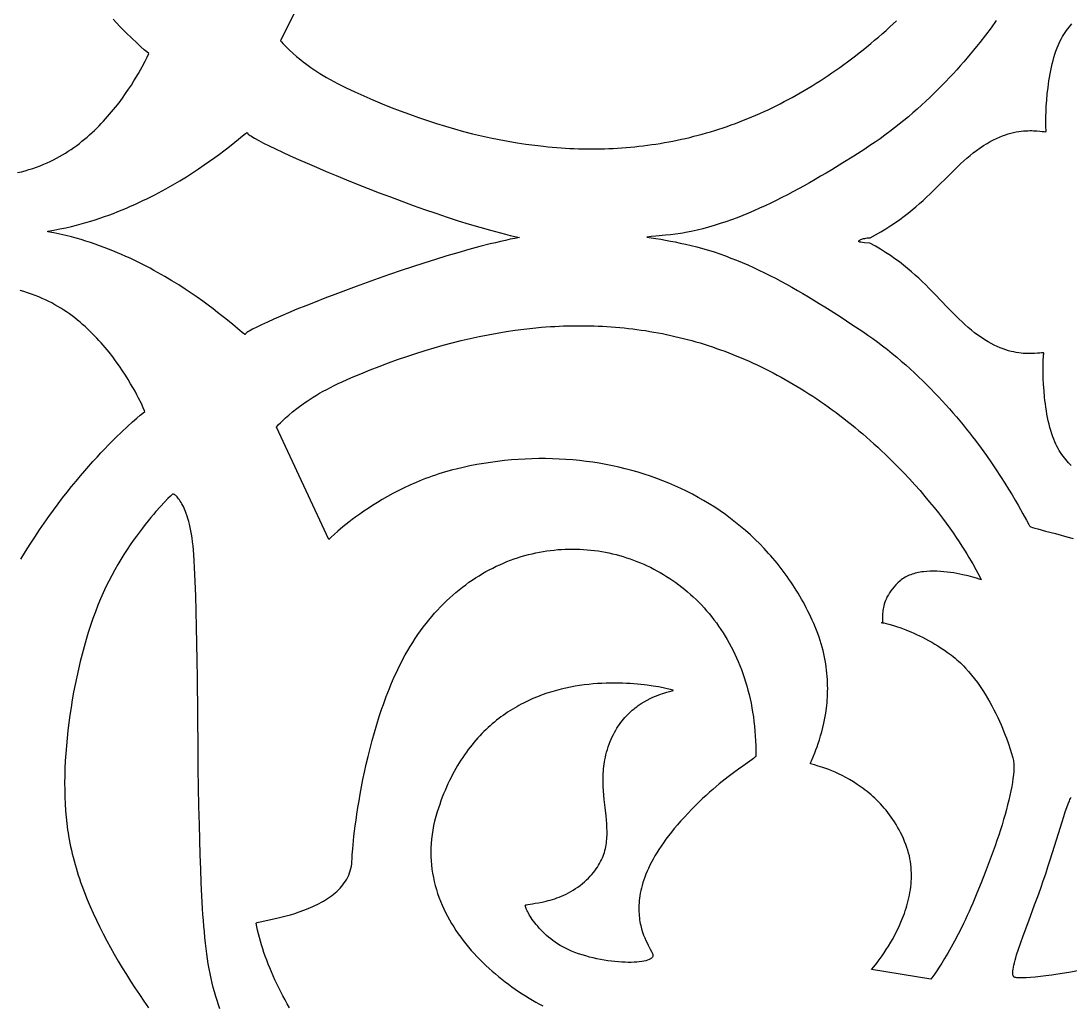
# Model space of a CAD drawing. Extents: x -332 to 348, y -263 to 352.
# Drawn here: x -92.3 to -40.7, y 7.6 to 56 of the extents above; entities that cross this region are included whole.
import ezdxf

# ---------------------------------------------------------------- set-up
doc = ezdxf.new("R2010")
doc.units = 0
doc.layers.add('LAYER_1', color=18, linetype='CONTINUOUS')
doc.layers.add('LAYER_2', color=174, linetype='CONTINUOUS')

msp = doc.modelspace()

# ---------------------------------------------------------------- linework, layer by layer
at = {"layer": 'LAYER_1'}
for points in [[(-76.803, 60.52), (-79.498, 55.046), (-79.45, 54.989), (-79.389, 54.922), (-79.305, 54.831), (-79.195, 54.719), (-79.061, 54.589), (-78.902, 54.442), (-78.717, 54.281), (-78.507, 54.108), (-78.393, 54.018), (-78.272, 53.925), (-78.145, 53.831), (-78.011, 53.735), (-77.87, 53.638), (-77.723, 53.539), (-77.57, 53.44), (-77.41, 53.341), (-77.243, 53.241), (-77.07, 53.141), (-76.89, 53.041), (-76.703, 52.943), (-76.51, 52.845), (-76.31, 52.748), (-75.86, 52.538), (-75.41, 52.336), (-74.961, 52.141), (-74.513, 51.953), (-74.065, 51.772), (-73.618, 51.599), (-73.172, 51.433), (-72.727, 51.274), (-72.282, 51.123), (-71.839, 50.98), (-71.396, 50.844), (-70.954, 50.715), (-70.512, 50.594), (-70.072, 50.481), (-69.632, 50.376), (-69.194, 50.278), (-68.756, 50.189), (-68.32, 50.107), (-67.884, 50.033), (-67.449, 49.967), (-67.015, 49.909), (-66.583, 49.86), (-66.367, 49.838), (-66.151, 49.818), (-65.935, 49.8), (-65.72, 49.785), (-65.505, 49.771), (-65.291, 49.76), (-65.076, 49.75), (-64.862, 49.743), (-64.648, 49.737), (-64.435, 49.734), (-64.222, 49.733), (-64.009, 49.734), (-63.796, 49.737), (-63.584, 49.742), (-63.371, 49.75), (-63.16, 49.759), (-62.948, 49.771), (-62.737, 49.785), (-62.526, 49.8), (-62.315, 49.818), (-62.105, 49.839), (-61.895, 49.861), (-61.685, 49.886), (-61.476, 49.912), (-61.267, 49.941), (-61.058, 49.972), (-60.85, 50.006), (-60.642, 50.041), (-60.434, 50.079), (-60.226, 50.119), (-60.019, 50.161), (-59.812, 50.205), (-59.606, 50.252), (-59.4, 50.301), (-59.194, 50.352), (-58.988, 50.405), (-58.783, 50.46), (-58.579, 50.518), (-58.374, 50.578), (-58.17, 50.641), (-57.966, 50.705), (-57.763, 50.772), (-57.56, 50.842), (-57.357, 50.913), (-57.155, 50.987), (-56.953, 51.063), (-56.751, 51.142), (-56.55, 51.222), (-56.349, 51.305), (-56.149, 51.391), (-55.949, 51.479), (-55.749, 51.569), (-55.549, 51.661), (-55.35, 51.756), (-55.152, 51.853), (-54.954, 51.953), (-54.756, 52.055), (-54.558, 52.159), (-54.361, 52.266), (-54.165, 52.375), (-53.968, 52.487), (-53.773, 52.601), (-53.577, 52.717), (-53.382, 52.836), (-53.187, 52.957), (-52.993, 53.081), (-52.799, 53.207), (-52.606, 53.336), (-52.413, 53.467), (-52.22, 53.6), (-52.028, 53.736), (-51.836, 53.874), (-51.645, 54.015), (-51.454, 54.159), (-51.263, 54.304), (-51.073, 54.453), (-50.884, 54.604), (-50.694, 54.757), (-50.506, 54.913), (-50.317, 55.071), (-50.129, 55.232), (-49.942, 55.395), (-49.755, 55.561), (-49.569, 55.73), (-49.245, 56.03)], [(-44.338, 56.039), (-44.595, 55.689), (-44.867, 55.329), (-45.154, 54.96), (-45.304, 54.773), (-45.457, 54.584), (-45.615, 54.394), (-45.776, 54.203), (-45.941, 54.011), (-46.11, 53.818), (-46.283, 53.624), (-46.46, 53.43), (-46.64, 53.235), (-46.825, 53.04), (-47.013, 52.846), (-47.205, 52.652), (-47.401, 52.458), (-47.601, 52.264), (-47.805, 52.072), (-48.012, 51.881), (-48.223, 51.69), (-48.439, 51.501), (-48.658, 51.314), (-48.88, 51.128), (-49.107, 50.945), (-49.337, 50.763), (-49.572, 50.583), (-49.81, 50.406), (-50.052, 50.232), (-50.298, 50.06), (-50.547, 49.892), (-50.8, 49.727), (-51.343, 49.381), (-51.884, 49.042), (-52.426, 48.709), (-52.697, 48.546), (-52.968, 48.385), (-53.24, 48.227), (-53.511, 48.071), (-53.783, 47.918), (-54.055, 47.768), (-54.327, 47.621), (-54.6, 47.477), (-54.873, 47.337), (-55.146, 47.2), (-55.42, 47.066), (-55.694, 46.937), (-55.969, 46.811), (-56.245, 46.69), (-56.521, 46.573), (-56.797, 46.46), (-57.075, 46.352), (-57.353, 46.249), (-57.632, 46.151), (-57.911, 46.058), (-58.192, 45.97), (-58.473, 45.888), (-58.755, 45.811), (-59.038, 45.74), (-59.323, 45.674), (-59.608, 45.615), (-59.733, 45.592), (-59.858, 45.571), (-60.105, 45.536), (-60.348, 45.508), (-60.588, 45.484), (-61.058, 45.444), (-61.288, 45.422), (-61.514, 45.397), (-61.288, 45.364), (-61.059, 45.328), (-60.827, 45.289), (-60.591, 45.247), (-60.351, 45.203), (-60.109, 45.156), (-59.863, 45.106), (-59.615, 45.052), (-59.331, 44.987), (-59.048, 44.915), (-58.766, 44.838), (-58.486, 44.755), (-58.206, 44.667), (-57.928, 44.573), (-57.65, 44.473), (-57.374, 44.369), (-57.098, 44.26), (-56.823, 44.146), (-56.549, 44.028), (-56.275, 43.905), (-56.003, 43.777), (-55.73, 43.646), (-55.459, 43.51), (-55.188, 43.371), (-54.918, 43.228), (-54.648, 43.082), (-54.379, 42.932), (-54.11, 42.779), (-53.841, 42.623), (-53.573, 42.464), (-53.305, 42.302), (-53.037, 42.138), (-52.769, 41.971), (-52.502, 41.803), (-51.968, 41.459), (-51.433, 41.107), (-50.899, 40.75), (-50.649, 40.579), (-50.404, 40.405), (-50.162, 40.228), (-49.924, 40.049), (-49.689, 39.866), (-49.459, 39.682), (-49.233, 39.495), (-49.01, 39.306), (-48.791, 39.116), (-48.576, 38.924), (-48.365, 38.73), (-48.158, 38.535), (-47.955, 38.339), (-47.755, 38.142), (-47.56, 37.945), (-47.368, 37.747), (-47.18, 37.548), (-46.996, 37.35), (-46.816, 37.151), (-46.64, 36.953), (-46.467, 36.755), (-46.299, 36.557), (-46.134, 36.36), (-45.973, 36.164), (-45.816, 35.97), (-45.663, 35.776), (-45.514, 35.584), (-45.368, 35.394), (-45.089, 35.019), (-44.825, 34.653), (-44.576, 34.297), (-44.343, 33.953), (-44.125, 33.622), (-43.922, 33.306), (-43.735, 33.005), (-43.563, 32.723), (-43.406, 32.459), (-43.265, 32.216), (-43.028, 31.797), (-42.853, 31.477), (-42.739, 31.268), (-42.704, 31.209), (-42.685, 31.182), (-42.669, 31.171), (-42.643, 31.159), (-42.563, 31.129), (-42.449, 31.093), (-42.301, 31.051), (-41.919, 30.947), (-41.435, 30.819), (-40.868, 30.666), (-40.56, 30.58)], [(-40.661, 34.167), (-40.727, 34.233), (-40.793, 34.304), (-40.859, 34.378), (-40.926, 34.456), (-40.992, 34.539), (-41.057, 34.625), (-41.121, 34.715), (-41.184, 34.809), (-41.246, 34.907), (-41.305, 35.009), (-41.363, 35.115), (-41.418, 35.225), (-41.47, 35.338), (-41.519, 35.456), (-41.564, 35.577), (-41.615, 35.728), (-41.662, 35.883), (-41.706, 36.041), (-41.747, 36.202), (-41.784, 36.365), (-41.818, 36.53), (-41.85, 36.696), (-41.878, 36.862), (-41.904, 37.029), (-41.927, 37.195), (-41.947, 37.36), (-41.965, 37.524), (-41.994, 37.845), (-42.016, 38.153), (-42.03, 38.445), (-42.037, 38.717), (-42.04, 38.963), (-42.037, 39.18), (-42.032, 39.364), (-42.024, 39.511), (-42.014, 39.616), (-42.009, 39.651), (-42.004, 39.674), (-42.003, 39.686), (-42.01, 39.695), (-42.025, 39.7), (-42.046, 39.703), (-42.111, 39.702), (-42.202, 39.694), (-42.319, 39.684), (-42.46, 39.674), (-42.623, 39.668), (-42.713, 39.668), (-42.809, 39.669), (-42.909, 39.674), (-43.014, 39.681), (-43.123, 39.692), (-43.237, 39.707), (-43.356, 39.726), (-43.478, 39.75), (-43.605, 39.779), (-43.736, 39.814), (-43.87, 39.854), (-44.007, 39.901), (-44.148, 39.955), (-44.292, 40.016), (-44.439, 40.084), (-44.589, 40.161), (-44.741, 40.246), (-44.896, 40.34), (-45.071, 40.454), (-45.24, 40.573), (-45.403, 40.696), (-45.563, 40.823), (-45.718, 40.954), (-45.871, 41.088), (-46.02, 41.225), (-46.167, 41.365), (-46.313, 41.508), (-46.457, 41.654), (-46.746, 41.953), (-47.336, 42.572), (-47.646, 42.889), (-47.808, 43.049), (-47.974, 43.21), (-48.145, 43.371), (-48.322, 43.532), (-48.506, 43.693), (-48.697, 43.853), (-48.896, 44.013), (-49.102, 44.173), (-49.318, 44.331), (-49.543, 44.489), (-49.777, 44.645), (-50.023, 44.799), (-50.279, 44.952), (-50.547, 45.103), (-50.807, 45.123), (-50.908, 45.133), (-50.988, 45.144), (-51.047, 45.154), (-51.084, 45.165), (-51.094, 45.17), (-51.098, 45.175), (-51.096, 45.18), (-51.088, 45.186), (-51.096, 45.192), (-51.098, 45.201), (-51.094, 45.212), (-51.084, 45.224), (-51.068, 45.237), (-51.046, 45.251), (-51.019, 45.266), (-50.987, 45.281), (-50.949, 45.295), (-50.906, 45.309), (-50.858, 45.323), (-50.805, 45.335), (-50.747, 45.346), (-50.684, 45.355), (-50.616, 45.362), (-50.544, 45.367), (-50.273, 45.512), (-50.013, 45.659), (-49.765, 45.808), (-49.527, 45.959), (-49.298, 46.111), (-49.08, 46.265), (-48.869, 46.42), (-48.668, 46.576), (-48.473, 46.732), (-48.286, 46.889), (-48.105, 47.046), (-47.93, 47.203), (-47.761, 47.36), (-47.596, 47.516), (-47.278, 47.827), (-46.675, 48.433), (-46.38, 48.725), (-46.232, 48.868), (-46.084, 49.008), (-45.933, 49.145), (-45.781, 49.278), (-45.626, 49.409), (-45.468, 49.536), (-45.305, 49.659), (-45.139, 49.779), (-44.967, 49.894), (-44.79, 50.005), (-44.633, 50.095), (-44.479, 50.177), (-44.328, 50.25), (-44.18, 50.316), (-44.034, 50.373), (-43.892, 50.424), (-43.754, 50.468), (-43.619, 50.506), (-43.488, 50.537), (-43.361, 50.564), (-43.237, 50.585), (-43.119, 50.601), (-43.004, 50.614), (-42.894, 50.622), (-42.789, 50.627), (-42.689, 50.629), (-42.594, 50.629), (-42.504, 50.627), (-42.34, 50.617), (-42.2, 50.604), (-42.083, 50.592), (-41.992, 50.582), (-41.927, 50.579), (-41.906, 50.581), (-41.891, 50.586), (-41.884, 50.595), (-41.884, 50.607), (-41.889, 50.63), (-41.893, 50.666), (-41.9, 50.771), (-41.905, 50.917), (-41.907, 51.101), (-41.904, 51.319), (-41.897, 51.565), (-41.883, 51.836), (-41.863, 52.128), (-41.835, 52.436), (-41.798, 52.756), (-41.777, 52.919), (-41.753, 53.084), (-41.726, 53.25), (-41.697, 53.416), (-41.665, 53.581), (-41.63, 53.747), (-41.592, 53.911), (-41.551, 54.073), (-41.507, 54.233), (-41.46, 54.39), (-41.409, 54.544), (-41.355, 54.694), (-41.307, 54.814), (-41.256, 54.931), (-41.201, 55.043), (-41.144, 55.152), (-41.084, 55.256), (-41.022, 55.357), (-40.959, 55.453), (-40.894, 55.546), (-40.828, 55.635), (-40.76, 55.72), (-40.693, 55.8), (-40.624, 55.877)], [(-82.478, 7.456), (-82.553, 7.657), (-82.623, 7.863), (-82.689, 8.073), (-82.752, 8.287), (-82.81, 8.506), (-82.865, 8.729), (-82.917, 8.957), (-82.965, 9.19), (-83.01, 9.427), (-83.052, 9.67), (-83.09, 9.918), (-83.127, 10.171), (-83.16, 10.429), (-83.191, 10.693), (-83.22, 10.962), (-83.246, 11.237), (-83.271, 11.518), (-83.293, 11.804), (-83.314, 12.097), (-83.333, 12.396), (-83.367, 13.013), (-83.396, 13.656), (-83.421, 14.326), (-83.444, 15.024), (-83.486, 16.507), (-83.509, 17.42), (-83.527, 18.336), (-83.542, 19.252), (-83.553, 20.166), (-83.589, 23.732), (-83.598, 24.585), (-83.61, 25.417), (-83.624, 26.225), (-83.641, 27.006), (-83.663, 27.756), (-83.69, 28.473), (-83.722, 29.152), (-83.741, 29.478), (-83.761, 29.792), (-83.778, 30.012), (-83.799, 30.222), (-83.822, 30.421), (-83.849, 30.611), (-83.878, 30.791), (-83.909, 30.962), (-83.943, 31.124), (-83.978, 31.277), (-84.015, 31.421), (-84.054, 31.557), (-84.094, 31.684), (-84.135, 31.803), (-84.176, 31.914), (-84.219, 32.017), (-84.261, 32.113), (-84.304, 32.201), (-84.346, 32.282), (-84.388, 32.356), (-84.43, 32.423), (-84.47, 32.483), (-84.51, 32.537), (-84.548, 32.585), (-84.584, 32.626), (-84.619, 32.662), (-84.652, 32.692), (-84.683, 32.717), (-84.711, 32.736), (-84.736, 32.75), (-84.759, 32.76), (-84.778, 32.764), (-84.794, 32.764), (-84.806, 32.76), (-84.91, 32.661), (-85.032, 32.54), (-85.195, 32.372), (-85.392, 32.16), (-85.621, 31.905), (-85.744, 31.762), (-85.874, 31.608), (-86.009, 31.445), (-86.148, 31.272), (-86.291, 31.088), (-86.437, 30.896), (-86.586, 30.694), (-86.737, 30.483), (-86.889, 30.263), (-87.042, 30.034), (-87.195, 29.797), (-87.347, 29.551), (-87.499, 29.297), (-87.648, 29.035), (-87.795, 28.765), (-87.939, 28.487), (-88.08, 28.202), (-88.216, 27.91), (-88.348, 27.61), (-88.473, 27.303), (-88.598, 26.979), (-88.718, 26.648), (-88.834, 26.309), (-88.946, 25.963), (-89.053, 25.612), (-89.155, 25.255), (-89.252, 24.894), (-89.345, 24.528), (-89.433, 24.158), (-89.516, 23.785), (-89.594, 23.41), (-89.666, 23.033), (-89.734, 22.654), (-89.796, 22.275), (-89.853, 21.895), (-89.904, 21.516), (-89.95, 21.137), (-89.99, 20.76), (-90.024, 20.385), (-90.053, 20.013), (-90.076, 19.644), (-90.093, 19.279), (-90.104, 18.918), (-90.108, 18.562), (-90.107, 18.211), (-90.099, 17.867), (-90.085, 17.529), (-90.065, 17.199), (-90.037, 16.876), (-90.004, 16.562), (-89.964, 16.256), (-89.941, 16.107), (-89.916, 15.961), (-89.884, 15.784), (-89.85, 15.608), (-89.813, 15.432), (-89.774, 15.257), (-89.733, 15.082), (-89.689, 14.907), (-89.643, 14.733), (-89.595, 14.559), (-89.545, 14.385), (-89.493, 14.211), (-89.438, 14.038), (-89.381, 13.866), (-89.323, 13.693), (-89.262, 13.521), (-89.135, 13.178), (-88.999, 12.836), (-88.857, 12.495), (-88.707, 12.156), (-88.55, 11.817), (-88.387, 11.48), (-88.217, 11.143), (-88.041, 10.808), (-87.859, 10.474), (-87.671, 10.14), (-87.478, 9.808), (-87.279, 9.476), (-87.076, 9.146), (-86.868, 8.816), (-86.656, 8.487), (-86.439, 8.159), (-86.218, 7.831), (-85.994, 7.505)], [(-79.059, 7.514), (-79.171, 7.712), (-79.28, 7.909), (-79.386, 8.106), (-79.488, 8.302), (-79.587, 8.498), (-79.683, 8.694), (-79.775, 8.889), (-79.864, 9.084), (-79.949, 9.277), (-80.03, 9.47), (-80.107, 9.662), (-80.181, 9.852), (-80.251, 10.041), (-80.317, 10.229), (-80.379, 10.416), (-80.437, 10.601), (-80.491, 10.784), (-80.541, 10.965), (-80.587, 11.145), (-80.629, 11.323), (-80.666, 11.498), (-80.699, 11.672), (-80.697, 11.678), (-80.688, 11.685), (-80.651, 11.701), (-80.589, 11.718), (-80.505, 11.738), (-79.977, 11.848), (-79.623, 11.928), (-79.429, 11.975), (-79.227, 12.028), (-79.017, 12.087), (-78.802, 12.152), (-78.584, 12.223), (-78.363, 12.302), (-78.143, 12.388), (-78.033, 12.434), (-77.924, 12.482), (-77.816, 12.532), (-77.708, 12.584), (-77.602, 12.639), (-77.498, 12.695), (-77.395, 12.754), (-77.294, 12.815), (-77.195, 12.878), (-77.098, 12.944), (-77.004, 13.012), (-76.913, 13.083), (-76.825, 13.156), (-76.739, 13.232), (-76.658, 13.31), (-76.58, 13.391), (-76.505, 13.475), (-76.435, 13.561), (-76.369, 13.651), (-76.308, 13.743), (-76.251, 13.838), (-76.199, 13.936), (-76.153, 14.037), (-76.111, 14.142), (-76.076, 14.249), (-76.046, 14.36), (-76.022, 14.473), (-76.004, 14.59), (-75.992, 14.71), (-75.988, 14.834), (-75.985, 14.916), (-75.98, 15.026), (-75.958, 15.322), (-75.92, 15.712), (-75.895, 15.94), (-75.866, 16.187), (-75.832, 16.453), (-75.793, 16.736), (-75.75, 17.036), (-75.701, 17.35), (-75.647, 17.678), (-75.588, 18.018), (-75.523, 18.37), (-75.452, 18.731), (-75.375, 19.101), (-75.291, 19.479), (-75.202, 19.863), (-75.106, 20.252), (-75.003, 20.644), (-74.893, 21.04), (-74.776, 21.436), (-74.652, 21.833), (-74.52, 22.228), (-74.452, 22.425), (-74.381, 22.621), (-74.308, 22.816), (-74.234, 23.01), (-74.157, 23.203), (-74.079, 23.395), (-73.998, 23.585), (-73.915, 23.773), (-73.83, 23.96), (-73.743, 24.144), (-73.654, 24.327), (-73.563, 24.507), (-73.47, 24.684), (-73.374, 24.859), (-73.256, 25.067), (-73.134, 25.271), (-73.011, 25.47), (-72.884, 25.665), (-72.756, 25.855), (-72.624, 26.041), (-72.491, 26.223), (-72.355, 26.4), (-72.217, 26.573), (-72.077, 26.741), (-71.935, 26.905), (-71.79, 27.065), (-71.644, 27.22), (-71.495, 27.371), (-71.345, 27.518), (-71.193, 27.661), (-71.039, 27.799), (-70.884, 27.933), (-70.727, 28.063), (-70.568, 28.188), (-70.407, 28.309), (-70.245, 28.427), (-70.082, 28.539), (-69.917, 28.648), (-69.751, 28.753), (-69.584, 28.853), (-69.416, 28.95), (-69.246, 29.042), (-69.075, 29.13), (-68.903, 29.214), (-68.731, 29.294), (-68.557, 29.37), (-68.382, 29.442), (-68.207, 29.51), (-68.031, 29.574), (-67.854, 29.634), (-67.676, 29.689), (-67.498, 29.741), (-67.319, 29.789), (-67.14, 29.833), (-66.961, 29.873), (-66.781, 29.909), (-66.601, 29.942), (-66.42, 29.97), (-66.24, 29.994), (-66.059, 30.015), (-65.878, 30.032), (-65.697, 30.045), (-65.516, 30.054), (-65.335, 30.059), (-65.155, 30.061), (-64.974, 30.058), (-64.794, 30.052), (-64.614, 30.043), (-64.435, 30.029), (-64.256, 30.012), (-64.077, 29.991), (-63.899, 29.966), (-63.721, 29.938), (-63.545, 29.906), (-63.369, 29.87), (-63.193, 29.831), (-63.019, 29.788), (-62.845, 29.742), (-62.672, 29.692), (-62.501, 29.638), (-62.33, 29.581), (-62.161, 29.52), (-61.992, 29.456), (-61.825, 29.388), (-61.659, 29.316), (-61.495, 29.241), (-61.332, 29.163), (-61.17, 29.081), (-61.01, 28.996), (-60.851, 28.907), (-60.694, 28.815), (-60.539, 28.72), (-60.385, 28.621), (-60.233, 28.518), (-60.083, 28.413), (-59.935, 28.303), (-59.789, 28.191), (-59.645, 28.075), (-59.503, 27.956), (-59.363, 27.834), (-59.225, 27.708), (-59.09, 27.579), (-58.957, 27.447), (-58.826, 27.312), (-58.697, 27.173), (-58.571, 27.031), (-58.448, 26.886), (-58.327, 26.738), (-58.209, 26.586), (-58.093, 26.432), (-57.98, 26.274), (-57.87, 26.113), (-57.763, 25.949), (-57.659, 25.782), (-57.558, 25.612), (-57.46, 25.438), (-57.365, 25.262), (-57.273, 25.082), (-57.184, 24.9), (-57.098, 24.714), (-57.016, 24.526), (-56.937, 24.335), (-56.862, 24.14), (-56.79, 23.943), (-56.721, 23.742), (-56.657, 23.539), (-56.596, 23.333), (-56.538, 23.123), (-56.484, 22.911), (-56.435, 22.696), (-56.389, 22.479), (-56.347, 22.258), (-56.309, 22.035), (-56.275, 21.808), (-56.245, 21.579), (-56.219, 21.347), (-56.198, 21.112), (-56.18, 20.875), (-56.167, 20.635), (-56.159, 20.392), (-56.155, 20.146), (-56.155, 19.897), (-56.157, 19.888), (-56.161, 19.878), (-56.175, 19.854), (-56.199, 19.827), (-56.233, 19.796), (-56.275, 19.761), (-56.326, 19.721), (-56.452, 19.629), (-56.797, 19.387), (-57.012, 19.234), (-57.253, 19.059), (-57.516, 18.859), (-57.801, 18.634), (-57.951, 18.512), (-58.106, 18.383), (-58.265, 18.247), (-58.428, 18.103), (-58.594, 17.953), (-58.765, 17.795), (-58.938, 17.629), (-59.115, 17.455), (-59.295, 17.274), (-59.477, 17.084), (-59.661, 16.886), (-59.848, 16.68), (-60.007, 16.498), (-60.159, 16.318), (-60.303, 16.141), (-60.439, 15.967), (-60.568, 15.795), (-60.69, 15.626), (-60.805, 15.46), (-60.913, 15.296), (-61.015, 15.134), (-61.11, 14.976), (-61.198, 14.819), (-61.281, 14.666), (-61.357, 14.515), (-61.428, 14.366), (-61.493, 14.22), (-61.552, 14.077), (-61.606, 13.936), (-61.655, 13.798), (-61.699, 13.662), (-61.738, 13.529), (-61.773, 13.399), (-61.803, 13.271), (-61.829, 13.145), (-61.85, 13.022), (-61.868, 12.902), (-61.881, 12.784), (-61.891, 12.668), (-61.898, 12.555), (-61.901, 12.445), (-61.901, 12.337), (-61.898, 12.231), (-61.892, 12.128), (-61.884, 12.028), (-61.873, 11.93), (-61.86, 11.834), (-61.845, 11.741), (-61.827, 11.651), (-61.808, 11.563), (-61.787, 11.477), (-61.765, 11.394), (-61.716, 11.235), (-61.664, 11.086), (-61.609, 10.946), (-61.552, 10.816), (-61.496, 10.696), (-61.441, 10.586), (-61.341, 10.393), (-61.262, 10.239), (-61.234, 10.176), (-61.216, 10.123), (-61.211, 10.098), (-61.21, 10.074), (-61.213, 10.051), (-61.219, 10.028), (-61.229, 10.007), (-61.243, 9.986), (-61.26, 9.966), (-61.28, 9.947), (-61.304, 9.928), (-61.331, 9.911), (-61.361, 9.894), (-61.394, 9.878), (-61.47, 9.849), (-61.556, 9.823), (-61.654, 9.801), (-61.761, 9.782), (-61.878, 9.767), (-62.003, 9.756), (-62.137, 9.748), (-62.278, 9.744), (-62.426, 9.743), (-62.58, 9.747), (-62.74, 9.755), (-62.905, 9.766), (-63.074, 9.782), (-63.247, 9.801), (-63.423, 9.825), (-63.601, 9.853), (-63.781, 9.885), (-63.962, 9.921), (-64.144, 9.962), (-64.325, 10.007), (-64.506, 10.057), (-64.685, 10.111), (-64.863, 10.169), (-65.037, 10.232), (-65.209, 10.3), (-65.376, 10.373), (-65.511, 10.437), (-65.642, 10.506), (-65.768, 10.579), (-65.89, 10.654), (-66.008, 10.734), (-66.121, 10.815), (-66.23, 10.899), (-66.335, 10.985), (-66.435, 11.072), (-66.531, 11.161), (-66.622, 11.25), (-66.709, 11.339), (-66.791, 11.428), (-66.869, 11.516), (-66.942, 11.604), (-67.01, 11.69), (-67.074, 11.775), (-67.134, 11.857), (-67.189, 11.937), (-67.239, 12.014), (-67.284, 12.088), (-67.325, 12.157), (-67.361, 12.223), (-67.392, 12.284), (-67.418, 12.341), (-67.44, 12.391), (-67.456, 12.437), (-67.468, 12.476), (-67.475, 12.508), (-67.477, 12.534), (-67.475, 12.552), (-67.471, 12.558), (-67.467, 12.562), (-67.449, 12.571), (-67.423, 12.579), (-67.351, 12.594), (-67.132, 12.628), (-66.989, 12.65), (-66.827, 12.677), (-66.648, 12.711), (-66.455, 12.754), (-66.354, 12.78), (-66.25, 12.808), (-66.144, 12.839), (-66.035, 12.874), (-65.925, 12.912), (-65.813, 12.954), (-65.7, 12.999), (-65.585, 13.049), (-65.471, 13.103), (-65.355, 13.162), (-65.24, 13.225), (-65.125, 13.293), (-65.01, 13.367), (-64.896, 13.445), (-64.783, 13.53), (-64.671, 13.62), (-64.568, 13.709), (-64.47, 13.798), (-64.378, 13.887), (-64.292, 13.977), (-64.21, 14.066), (-64.134, 14.156), (-64.063, 14.246), (-63.996, 14.336), (-63.935, 14.426), (-63.877, 14.516), (-63.825, 14.606), (-63.776, 14.696), (-63.732, 14.787), (-63.691, 14.878), (-63.655, 14.969), (-63.622, 15.06), (-63.592, 15.152), (-63.566, 15.244), (-63.544, 15.336), (-63.524, 15.428), (-63.507, 15.521), (-63.493, 15.613), (-63.482, 15.707), (-63.473, 15.8), (-63.467, 15.894), (-63.463, 15.988), (-63.46, 16.178), (-63.465, 16.368), (-63.476, 16.561), (-63.492, 16.755), (-63.511, 16.951), (-63.557, 17.349), (-63.603, 17.756), (-63.623, 17.962), (-63.64, 18.171), (-63.652, 18.382), (-63.659, 18.596), (-63.66, 18.813), (-63.657, 18.922), (-63.652, 19.033), (-63.644, 19.143), (-63.635, 19.255), (-63.623, 19.367), (-63.608, 19.48), (-63.59, 19.594), (-63.569, 19.708), (-63.545, 19.824), (-63.518, 19.94), (-63.481, 20.079), (-63.442, 20.214), (-63.399, 20.345), (-63.354, 20.472), (-63.307, 20.595), (-63.257, 20.714), (-63.205, 20.829), (-63.15, 20.94), (-63.094, 21.047), (-63.035, 21.151), (-62.975, 21.251), (-62.913, 21.348), (-62.849, 21.441), (-62.784, 21.531), (-62.718, 21.617), (-62.65, 21.7), (-62.581, 21.78), (-62.511, 21.857), (-62.44, 21.931), (-62.369, 22.001), (-62.297, 22.069), (-62.224, 22.134), (-62.15, 22.196), (-62.077, 22.255), (-62.003, 22.311), (-61.929, 22.365), (-61.782, 22.466), (-61.636, 22.556), (-61.491, 22.638), (-61.35, 22.711), (-61.212, 22.775), (-61.08, 22.832), (-60.953, 22.882), (-60.833, 22.926), (-60.72, 22.964), (-60.522, 23.023), (-60.259, 23.094), (-60.226, 23.104), (-60.209, 23.113), (-60.206, 23.117), (-60.207, 23.121), (-60.223, 23.128), (-60.346, 23.159), (-60.507, 23.197), (-60.704, 23.239), (-60.934, 23.283), (-61.196, 23.326), (-61.487, 23.368), (-61.642, 23.387), (-61.804, 23.405), (-61.972, 23.421), (-62.146, 23.436), (-62.326, 23.449), (-62.51, 23.459), (-62.7, 23.467), (-62.894, 23.472), (-63.093, 23.474), (-63.296, 23.473), (-63.503, 23.468), (-63.713, 23.46), (-63.927, 23.447), (-64.144, 23.43), (-64.363, 23.409), (-64.585, 23.383), (-64.809, 23.352), (-65.035, 23.315), (-65.262, 23.273), (-65.491, 23.225), (-65.721, 23.172), (-65.951, 23.111), (-66.182, 23.045), (-66.413, 22.971), (-66.644, 22.891), (-66.875, 22.803), (-67.105, 22.708), (-67.334, 22.605), (-67.562, 22.493), (-67.675, 22.435), (-67.788, 22.374), (-67.901, 22.311), (-68.013, 22.246), (-68.124, 22.179), (-68.235, 22.109), (-68.345, 22.037), (-68.455, 21.963), (-68.564, 21.887), (-68.672, 21.808), (-68.78, 21.727), (-68.887, 21.643), (-68.993, 21.557), (-69.098, 21.469), (-69.202, 21.378), (-69.305, 21.284), (-69.408, 21.188), (-69.509, 21.089), (-69.61, 20.988), (-69.709, 20.884), (-69.807, 20.777), (-69.904, 20.668), (-70, 20.556), (-70.095, 20.441), (-70.189, 20.323), (-70.281, 20.202), (-70.372, 20.078), (-70.462, 19.952), (-70.55, 19.822), (-70.637, 19.69), (-70.722, 19.555), (-70.806, 19.416), (-70.889, 19.274), (-70.969, 19.13), (-71.049, 18.982), (-71.126, 18.831), (-71.202, 18.677), (-71.277, 18.519), (-71.349, 18.359), (-71.42, 18.195), (-71.489, 18.027), (-71.557, 17.857), (-71.622, 17.683), (-71.685, 17.505), (-71.747, 17.324), (-71.806, 17.14), (-71.873, 16.914), (-71.932, 16.689), (-71.982, 16.466), (-72.025, 16.244), (-72.059, 16.024), (-72.085, 15.806), (-72.104, 15.59), (-72.115, 15.375), (-72.119, 15.161), (-72.116, 14.95), (-72.106, 14.741), (-72.088, 14.533), (-72.064, 14.327), (-72.033, 14.123), (-71.996, 13.921), (-71.953, 13.721), (-71.903, 13.523), (-71.848, 13.327), (-71.786, 13.133), (-71.719, 12.941), (-71.646, 12.751), (-71.568, 12.563), (-71.485, 12.378), (-71.397, 12.194), (-71.303, 12.013), (-71.205, 11.835), (-71.102, 11.658), (-70.995, 11.484), (-70.883, 11.313), (-70.768, 11.143), (-70.648, 10.976), (-70.524, 10.812), (-70.396, 10.65), (-70.265, 10.491), (-70.131, 10.334), (-69.993, 10.18), (-69.852, 10.028), (-69.708, 9.879), (-69.562, 9.733), (-69.412, 9.59), (-69.26, 9.449), (-69.106, 9.311), (-68.95, 9.176), (-68.791, 9.044), (-68.631, 8.915), (-68.468, 8.788), (-68.304, 8.665), (-68.139, 8.544), (-67.972, 8.427), (-67.805, 8.312), (-67.636, 8.201), (-67.466, 8.093), (-67.296, 7.988), (-67.125, 7.886), (-66.953, 7.787), (-66.782, 7.692), (-66.61, 7.599)], [(-40.352, 9.331), (-40.677, 9.266), (-40.997, 9.208), (-41.31, 9.157), (-41.611, 9.113), (-41.9, 9.075), (-42.172, 9.044), (-42.427, 9.019), (-42.66, 9.001), (-42.87, 8.989), (-43.054, 8.983), (-43.21, 8.983), (-43.334, 8.99), (-43.384, 8.995), (-43.424, 9.002), (-43.443, 9.008), (-43.46, 9.016), (-43.475, 9.028), (-43.488, 9.042), (-43.5, 9.059), (-43.509, 9.078), (-43.517, 9.1), (-43.524, 9.125), (-43.531, 9.183), (-43.532, 9.25), (-43.527, 9.327), (-43.516, 9.413), (-43.499, 9.509), (-43.477, 9.613), (-43.45, 9.725), (-43.418, 9.845), (-43.381, 9.973), (-43.34, 10.108), (-43.246, 10.398), (-43.137, 10.714), (-43.017, 11.052), (-42.748, 11.784), (-42.455, 12.574), (-42.304, 12.983), (-42.154, 13.399), (-42.033, 13.746), (-41.914, 14.095), (-41.8, 14.443), (-41.689, 14.787), (-41.478, 15.457), (-41.284, 16.085), (-41.107, 16.653), (-41.026, 16.908), (-40.949, 17.142), (-40.877, 17.35), (-40.811, 17.532), (-40.749, 17.685), (-40.72, 17.75), (-40.693, 17.806), (-40.678, 17.833), (-40.661, 17.857)]]:
    msp.add_lwpolyline(points, dxfattribs=at)
for points in [[(-90.927, 45.655), (-90.939, 45.696), (-90.641, 45.743), (-90.346, 45.796), (-90.055, 45.856), (-89.768, 45.922), (-89.53, 45.981), (-89.294, 46.044), (-89.061, 46.11), (-88.83, 46.179), (-88.602, 46.251), (-88.376, 46.326), (-88.153, 46.403), (-87.932, 46.482), (-87.713, 46.564), (-87.498, 46.648), (-87.285, 46.733), (-87.075, 46.821), (-86.868, 46.911), (-86.663, 47.002), (-86.462, 47.094), (-86.263, 47.188), (-86.068, 47.283), (-85.875, 47.379), (-85.686, 47.476), (-85.499, 47.573), (-85.137, 47.77), (-84.787, 47.969), (-84.45, 48.167), (-84.128, 48.365), (-83.82, 48.561), (-83.527, 48.754), (-83.248, 48.943), (-82.985, 49.126), (-82.738, 49.304), (-82.507, 49.474), (-82.293, 49.635), (-82.095, 49.787), (-81.752, 50.057), (-81.287, 50.433), (-81.219, 50.487), (-81.171, 50.522), (-81.143, 50.537), (-81.136, 50.538), (-81.135, 50.532), (-81.135, 50.524), (-81.132, 50.515), (-81.117, 50.492), (-81.089, 50.464), (-81.049, 50.432), (-80.997, 50.395), (-80.934, 50.354), (-80.86, 50.308), (-80.776, 50.259), (-80.575, 50.148), (-80.334, 50.022), (-80.057, 49.883), (-79.744, 49.732), (-79.398, 49.569), (-79.022, 49.397), (-78.618, 49.215), (-78.188, 49.026), (-77.735, 48.83), (-77.261, 48.628), (-76.768, 48.422), (-76.258, 48.214), (-75.735, 48.003), (-75.199, 47.791), (-74.654, 47.579), (-74.102, 47.369), (-73.545, 47.162), (-72.986, 46.958), (-72.426, 46.759), (-71.868, 46.566), (-71.315, 46.381), (-70.769, 46.204), (-70.232, 46.036), (-69.706, 45.879), (-69.193, 45.734), (-68.943, 45.666), (-68.697, 45.602), (-68.456, 45.541), (-68.22, 45.483), (-67.988, 45.43), (-67.763, 45.381), (-67.989, 45.336), (-68.222, 45.288), (-68.459, 45.236), (-68.702, 45.181), (-68.949, 45.122), (-69.201, 45.061), (-69.716, 44.928), (-70.245, 44.785), (-70.786, 44.631), (-71.336, 44.468), (-71.893, 44.298), (-72.455, 44.12), (-73.019, 43.937), (-73.583, 43.749), (-74.144, 43.558), (-74.701, 43.364), (-75.25, 43.168), (-75.79, 42.972), (-76.318, 42.776), (-76.832, 42.583), (-77.329, 42.392), (-77.808, 42.205), (-78.265, 42.022), (-78.699, 41.846), (-79.107, 41.677), (-79.486, 41.516), (-79.835, 41.364), (-80.151, 41.222), (-80.432, 41.092), (-80.675, 40.974), (-80.878, 40.87), (-80.964, 40.823), (-81.039, 40.78), (-81.103, 40.74), (-81.155, 40.705), (-81.196, 40.674), (-81.224, 40.648), (-81.24, 40.625), (-81.244, 40.616), (-81.244, 40.608), (-81.245, 40.603), (-81.251, 40.603), (-81.279, 40.619), (-81.326, 40.655), (-81.393, 40.71), (-81.85, 41.097), (-82.187, 41.374), (-82.381, 41.53), (-82.592, 41.696), (-82.819, 41.871), (-83.063, 42.054), (-83.322, 42.243), (-83.596, 42.438), (-83.885, 42.637), (-84.189, 42.84), (-84.507, 43.045), (-84.838, 43.251), (-85.184, 43.457), (-85.542, 43.662), (-85.726, 43.763), (-85.914, 43.864), (-86.104, 43.964), (-86.297, 44.064), (-86.494, 44.162), (-86.693, 44.259), (-86.896, 44.354), (-87.101, 44.448), (-87.309, 44.54), (-87.52, 44.631), (-87.734, 44.719), (-87.95, 44.806), (-88.169, 44.89), (-88.391, 44.972), (-88.615, 45.051), (-88.842, 45.128), (-89.071, 45.202), (-89.303, 45.273), (-89.537, 45.341), (-89.773, 45.406), (-90.056, 45.477), (-90.342, 45.543), (-90.633, 45.602)], [(-49.798, 34.72), (-49.481, 34.414), (-49.177, 34.11), (-48.886, 33.81), (-48.607, 33.513), (-48.34, 33.221), (-48.086, 32.933), (-47.843, 32.651), (-47.613, 32.374), (-47.393, 32.103), (-47.185, 31.838), (-46.988, 31.581), (-46.802, 31.331), (-46.627, 31.088), (-46.462, 30.854), (-46.308, 30.629), (-46.164, 30.412), (-46.029, 30.205), (-45.905, 30.009), (-45.79, 29.822), (-45.684, 29.647), (-45.5, 29.33), (-45.35, 29.062), (-45.15, 28.688), (-45.095, 28.588), (-45.079, 28.562), (-45.07, 28.551), (-45.173, 28.585), (-45.311, 28.628), (-45.497, 28.681), (-45.724, 28.74), (-45.987, 28.801), (-46.129, 28.831), (-46.278, 28.859), (-46.432, 28.886), (-46.591, 28.91), (-46.753, 28.931), (-46.918, 28.948), (-47.085, 28.962), (-47.254, 28.97), (-47.423, 28.974), (-47.591, 28.971), (-47.758, 28.962), (-47.923, 28.946), (-48.005, 28.935), (-48.085, 28.923), (-48.165, 28.908), (-48.243, 28.891), (-48.321, 28.872), (-48.397, 28.851), (-48.472, 28.827), (-48.545, 28.801), (-48.617, 28.773), (-48.687, 28.742), (-48.755, 28.708), (-48.821, 28.672), (-48.886, 28.633), (-48.948, 28.591), (-49.008, 28.546), (-49.066, 28.498), (-49.174, 28.4), (-49.273, 28.301), (-49.364, 28.203), (-49.445, 28.105), (-49.518, 28.007), (-49.584, 27.911), (-49.643, 27.815), (-49.694, 27.721), (-49.739, 27.628), (-49.779, 27.536), (-49.812, 27.447), (-49.841, 27.36), (-49.864, 27.276), (-49.883, 27.194), (-49.899, 27.115), (-49.911, 27.039), (-49.919, 26.966), (-49.925, 26.897), (-49.931, 26.77), (-49.931, 26.661), (-49.929, 26.57), (-49.928, 26.5), (-49.931, 26.453), (-49.936, 26.438), (-49.942, 26.429), (-49.952, 26.427), (-49.965, 26.432), (-49.972, 26.439), (-49.972, 26.441), (-49.97, 26.442), (-49.957, 26.444), (-49.934, 26.442), (-49.862, 26.431), (-49.754, 26.407), (-49.615, 26.372), (-49.446, 26.323), (-49.25, 26.261), (-49.031, 26.185), (-48.79, 26.093), (-48.662, 26.042), (-48.53, 25.986), (-48.394, 25.927), (-48.255, 25.863), (-48.112, 25.796), (-47.966, 25.724), (-47.817, 25.647), (-47.667, 25.566), (-47.514, 25.481), (-47.36, 25.391), (-47.204, 25.296), (-47.047, 25.197), (-46.89, 25.093), (-46.733, 24.983), (-46.639, 24.915), (-46.546, 24.844), (-46.455, 24.772), (-46.365, 24.697), (-46.277, 24.621), (-46.19, 24.543), (-46.105, 24.463), (-46.022, 24.381), (-45.94, 24.298), (-45.859, 24.214), (-45.703, 24.04), (-45.552, 23.862), (-45.407, 23.68), (-45.268, 23.495), (-45.135, 23.307), (-45.008, 23.116), (-44.886, 22.925), (-44.769, 22.732), (-44.658, 22.54), (-44.553, 22.348), (-44.453, 22.158), (-44.358, 21.97), (-44.269, 21.784), (-44.184, 21.602), (-44.105, 21.424), (-44.031, 21.25), (-43.962, 21.082), (-43.898, 20.92), (-43.839, 20.765), (-43.735, 20.479), (-43.651, 20.227), (-43.585, 20.017), (-43.537, 19.852), (-43.522, 19.795), (-43.51, 19.734), (-43.499, 19.67), (-43.491, 19.603), (-43.485, 19.533), (-43.481, 19.46), (-43.48, 19.385), (-43.48, 19.306), (-43.486, 19.14), (-43.5, 18.965), (-43.521, 18.779), (-43.548, 18.584), (-43.583, 18.381), (-43.624, 18.169), (-43.67, 17.95), (-43.723, 17.725), (-43.781, 17.492), (-43.843, 17.255), (-43.911, 17.012), (-43.983, 16.764), (-44.059, 16.512), (-44.139, 16.258), (-44.223, 16), (-44.31, 15.74), (-44.4, 15.478), (-44.492, 15.215), (-44.684, 14.689), (-44.882, 14.165), (-45.085, 13.649), (-45.289, 13.144), (-45.493, 12.656), (-45.583, 12.448), (-45.674, 12.243), (-45.764, 12.044), (-45.856, 11.849), (-45.947, 11.66), (-46.038, 11.475), (-46.218, 11.122), (-46.394, 10.791), (-46.564, 10.483), (-46.727, 10.2), (-46.881, 9.941), (-47.023, 9.71), (-47.153, 9.505), (-47.267, 9.329), (-47.365, 9.183), (-47.504, 8.983), (-47.553, 8.915), (-50.471, 9.389), (-50.351, 9.531), (-50.216, 9.7), (-50.135, 9.807), (-50.045, 9.929), (-49.949, 10.064), (-49.847, 10.212), (-49.742, 10.373), (-49.633, 10.546), (-49.523, 10.729), (-49.413, 10.923), (-49.303, 11.128), (-49.195, 11.341), (-49.091, 11.563), (-48.992, 11.794), (-48.944, 11.912), (-48.898, 12.032), (-48.854, 12.154), (-48.811, 12.277), (-48.771, 12.402), (-48.733, 12.528), (-48.697, 12.656), (-48.664, 12.785), (-48.634, 12.916), (-48.607, 13.047), (-48.582, 13.18), (-48.561, 13.314), (-48.543, 13.449), (-48.529, 13.585), (-48.518, 13.721), (-48.511, 13.858), (-48.508, 13.996), (-48.509, 14.135), (-48.515, 14.274), (-48.524, 14.413), (-48.539, 14.553), (-48.558, 14.694), (-48.582, 14.834), (-48.611, 14.974), (-48.646, 15.115), (-48.685, 15.256), (-48.731, 15.396), (-48.782, 15.536), (-48.842, 15.688), (-48.905, 15.835), (-48.971, 15.979), (-49.04, 16.12), (-49.111, 16.256), (-49.185, 16.389), (-49.26, 16.518), (-49.338, 16.644), (-49.418, 16.767), (-49.5, 16.885), (-49.584, 17.001), (-49.67, 17.113), (-49.756, 17.222), (-49.845, 17.328), (-49.935, 17.43), (-50.026, 17.529), (-50.118, 17.626), (-50.21, 17.719), (-50.304, 17.809), (-50.399, 17.896), (-50.494, 17.98), (-50.59, 18.062), (-50.686, 18.14), (-50.782, 18.216), (-50.878, 18.289), (-50.974, 18.359), (-51.071, 18.427), (-51.167, 18.492), (-51.357, 18.615), (-51.546, 18.727), (-51.731, 18.831), (-51.912, 18.925), (-52.088, 19.01), (-52.257, 19.087), (-52.419, 19.157), (-52.573, 19.218), (-52.719, 19.272), (-52.854, 19.32), (-52.978, 19.361), (-53.09, 19.395), (-53.275, 19.448), (-53.46, 19.496), (-53.464, 19.5), (-53.465, 19.509), (-53.459, 19.538), (-53.444, 19.585), (-53.42, 19.647), (-53.255, 20.052), (-53.202, 20.189), (-53.147, 20.34), (-53.089, 20.505), (-53.031, 20.682), (-52.973, 20.872), (-52.916, 21.073), (-52.861, 21.286), (-52.81, 21.51), (-52.763, 21.745), (-52.721, 21.99), (-52.685, 22.245), (-52.67, 22.375), (-52.656, 22.509), (-52.645, 22.644), (-52.636, 22.782), (-52.629, 22.921), (-52.625, 23.063), (-52.623, 23.207), (-52.624, 23.352), (-52.628, 23.5), (-52.635, 23.649), (-52.644, 23.801), (-52.657, 23.953), (-52.674, 24.108), (-52.693, 24.264), (-52.716, 24.422), (-52.743, 24.581), (-52.774, 24.742), (-52.809, 24.904), (-52.847, 25.068), (-52.89, 25.233), (-52.937, 25.399), (-52.989, 25.566), (-53.045, 25.735), (-53.106, 25.904), (-53.171, 26.075), (-53.242, 26.246), (-53.31, 26.403), (-53.379, 26.558), (-53.45, 26.712), (-53.523, 26.865), (-53.598, 27.016), (-53.674, 27.166), (-53.752, 27.314), (-53.831, 27.46), (-53.912, 27.606), (-53.995, 27.749), (-54.079, 27.892), (-54.165, 28.033), (-54.252, 28.172), (-54.341, 28.31), (-54.432, 28.446), (-54.524, 28.581), (-54.617, 28.715), (-54.712, 28.847), (-54.808, 28.977), (-54.906, 29.106), (-55.006, 29.234), (-55.106, 29.36), (-55.208, 29.485), (-55.312, 29.608), (-55.417, 29.729), (-55.523, 29.85), (-55.739, 30.086), (-55.961, 30.315), (-56.188, 30.539), (-56.42, 30.757), (-56.657, 30.969), (-56.899, 31.175), (-57.145, 31.375), (-57.396, 31.569), (-57.651, 31.756), (-57.911, 31.938), (-58.175, 32.114), (-58.443, 32.283), (-58.716, 32.446), (-58.992, 32.604), (-59.271, 32.755), (-59.555, 32.9), (-59.842, 33.039), (-60.132, 33.171), (-60.426, 33.298), (-60.723, 33.418), (-61.023, 33.532), (-61.326, 33.639), (-61.632, 33.741), (-61.94, 33.836), (-62.251, 33.925), (-62.565, 34.008), (-62.881, 34.084), (-63.199, 34.154), (-63.519, 34.218), (-63.842, 34.276), (-64.166, 34.327), (-64.492, 34.371), (-64.82, 34.41), (-65.149, 34.442), (-65.48, 34.467), (-65.812, 34.486), (-66.145, 34.499), (-66.479, 34.505), (-66.815, 34.505), (-67.151, 34.498), (-67.488, 34.485), (-67.826, 34.466), (-68.164, 34.44), (-68.502, 34.407), (-68.841, 34.368), (-69.18, 34.322), (-69.519, 34.27), (-69.858, 34.211), (-70.197, 34.145), (-70.535, 34.073), (-70.873, 33.995), (-71.048, 33.951), (-71.222, 33.905), (-71.393, 33.856), (-71.562, 33.806), (-71.73, 33.753), (-71.896, 33.699), (-72.059, 33.642), (-72.221, 33.584), (-72.38, 33.525), (-72.538, 33.463), (-72.693, 33.401), (-72.846, 33.337), (-73.145, 33.205), (-73.436, 33.069), (-73.717, 32.929), (-73.989, 32.787), (-74.252, 32.643), (-74.504, 32.497), (-74.747, 32.352), (-74.979, 32.206), (-75.2, 32.062), (-75.411, 31.92), (-75.611, 31.78), (-75.799, 31.644), (-75.976, 31.512), (-76.142, 31.385), (-76.295, 31.263), (-76.436, 31.149), (-76.682, 30.942), (-76.875, 30.77), (-77.016, 30.64), (-77.131, 30.528), (-79.706, 36.059), (-79.656, 36.115), (-79.595, 36.181), (-79.508, 36.27), (-79.396, 36.379), (-79.259, 36.506), (-79.097, 36.65), (-78.909, 36.807), (-78.695, 36.975), (-78.579, 37.063), (-78.456, 37.153), (-78.326, 37.245), (-78.19, 37.338), (-78.048, 37.432), (-77.898, 37.527), (-77.743, 37.623), (-77.581, 37.719), (-77.412, 37.815), (-77.236, 37.911), (-77.054, 38.007), (-76.866, 38.102), (-76.67, 38.195), (-76.468, 38.288), (-76.013, 38.487), (-75.559, 38.68), (-75.106, 38.865), (-74.654, 39.043), (-74.202, 39.214), (-73.752, 39.377), (-73.302, 39.533), (-72.853, 39.682), (-72.405, 39.823), (-71.958, 39.957), (-71.513, 40.084), (-71.068, 40.202), (-70.624, 40.313), (-70.181, 40.417), (-69.74, 40.513), (-69.299, 40.6), (-68.859, 40.681), (-68.421, 40.753), (-67.984, 40.817), (-67.548, 40.873), (-67.113, 40.922), (-66.679, 40.962), (-66.463, 40.979), (-66.247, 40.994), (-66.031, 41.007), (-65.815, 41.018), (-65.6, 41.027), (-65.385, 41.034), (-65.171, 41.038), (-64.957, 41.041), (-64.743, 41.042), (-64.529, 41.04), (-64.316, 41.037), (-64.103, 41.031), (-63.891, 41.023), (-63.678, 41.014), (-63.466, 41.002), (-63.255, 40.987), (-63.044, 40.971), (-62.833, 40.953), (-62.622, 40.932), (-62.412, 40.91), (-62.202, 40.885), (-61.993, 40.858), (-61.784, 40.829), (-61.575, 40.798), (-61.367, 40.764), (-61.159, 40.728), (-60.951, 40.691), (-60.744, 40.651), (-60.537, 40.608), (-60.33, 40.564), (-60.124, 40.517), (-59.918, 40.468), (-59.713, 40.417), (-59.508, 40.364), (-59.303, 40.309), (-59.099, 40.251), (-58.895, 40.191), (-58.692, 40.128), (-58.489, 40.064), (-58.286, 39.997), (-58.084, 39.928), (-57.882, 39.857), (-57.68, 39.783), (-57.479, 39.707), (-57.279, 39.629), (-57.079, 39.548), (-56.879, 39.465), (-56.679, 39.38), (-56.48, 39.293), (-56.282, 39.203), (-56.084, 39.111), (-55.886, 39.016), (-55.689, 38.919), (-55.492, 38.82), (-55.295, 38.718), (-55.099, 38.615), (-54.904, 38.508), (-54.709, 38.4), (-54.514, 38.289), (-54.32, 38.175), (-54.126, 38.059), (-53.933, 37.941), (-53.74, 37.82), (-53.547, 37.697), (-53.355, 37.572), (-53.164, 37.444), (-52.973, 37.314), (-52.782, 37.181), (-52.592, 37.046), (-52.403, 36.908), (-52.213, 36.768), (-52.025, 36.625), (-51.836, 36.48), (-51.649, 36.333), (-51.461, 36.183), (-51.275, 36.03), (-51.088, 35.875), (-50.903, 35.718), (-50.717, 35.558), (-50.532, 35.395), (-50.348, 35.23), (-50.164, 35.063), (-49.981, 34.893)]]:
    msp.add_lwpolyline(points, close=True, dxfattribs=at)
at = {"layer": 'LAYER_2'}
for points in [[(-92.427, 48.567), (-92.236, 48.612), (-92.047, 48.662), (-91.86, 48.716), (-91.675, 48.774), (-91.492, 48.837), (-91.312, 48.904), (-91.134, 48.975), (-90.975, 49.043), (-90.818, 49.115), (-90.664, 49.191), (-90.512, 49.27), (-90.362, 49.352), (-90.215, 49.437), (-90.071, 49.525), (-89.929, 49.616), (-89.79, 49.709), (-89.653, 49.805), (-89.518, 49.903), (-89.386, 50.004), (-89.257, 50.106), (-89.129, 50.21), (-89.005, 50.316), (-88.883, 50.424), (-88.763, 50.533), (-88.646, 50.643), (-88.532, 50.754), (-88.42, 50.866), (-88.31, 50.979), (-88.203, 51.092), (-88.098, 51.206), (-87.996, 51.321), (-87.8, 51.55), (-87.613, 51.778), (-87.436, 52.005), (-87.27, 52.229), (-87.113, 52.449), (-86.967, 52.663), (-86.83, 52.871), (-86.704, 53.071), (-86.587, 53.262), (-86.481, 53.443), (-86.385, 53.612), (-86.299, 53.769), (-86.157, 54.039), (-86.056, 54.244), (-85.974, 54.42), (-86.076, 54.504), (-86.198, 54.61), (-86.363, 54.756), (-86.568, 54.945), (-86.811, 55.174), (-87.087, 55.444), (-87.395, 55.756), (-87.559, 55.927), (-87.729, 56.108)], [(-92.257, 29.564), (-92.03, 29.937), (-91.803, 30.3), (-91.574, 30.654), (-91.346, 30.999), (-91.117, 31.333), (-90.889, 31.658), (-90.661, 31.973), (-90.435, 32.279), (-90.21, 32.574), (-89.988, 32.86), (-89.767, 33.136), (-89.55, 33.402), (-89.336, 33.659), (-89.125, 33.906), (-88.918, 34.142), (-88.716, 34.369), (-88.519, 34.586), (-88.326, 34.793), (-88.139, 34.99), (-87.959, 35.178), (-87.784, 35.355), (-87.616, 35.522), (-87.302, 35.827), (-87.02, 36.091), (-86.772, 36.315), (-86.563, 36.499), (-86.394, 36.642), (-86.27, 36.744), (-86.167, 36.826), (-86.244, 37.004), (-86.341, 37.211), (-86.477, 37.485), (-86.56, 37.643), (-86.652, 37.815), (-86.755, 37.998), (-86.867, 38.191), (-86.989, 38.394), (-87.121, 38.605), (-87.262, 38.822), (-87.414, 39.045), (-87.576, 39.273), (-87.747, 39.503), (-87.929, 39.736), (-88.12, 39.969), (-88.22, 40.086), (-88.322, 40.202), (-88.426, 40.318), (-88.534, 40.433), (-88.643, 40.548), (-88.755, 40.661), (-88.87, 40.774), (-88.987, 40.886), (-89.107, 40.996), (-89.229, 41.104), (-89.354, 41.211), (-89.481, 41.316), (-89.611, 41.42), (-89.743, 41.521), (-89.878, 41.62), (-90.015, 41.716), (-90.155, 41.81), (-90.297, 41.902), (-90.442, 41.99), (-90.59, 42.075), (-90.74, 42.158), (-90.893, 42.236), (-91.048, 42.312), (-91.206, 42.384), (-91.382, 42.459), (-91.561, 42.529), (-91.742, 42.596), (-91.926, 42.658), (-92.112, 42.716), (-92.3, 42.77)]]:
    msp.add_lwpolyline(points, dxfattribs=at)

doc.saveas('drawing.dxf')
